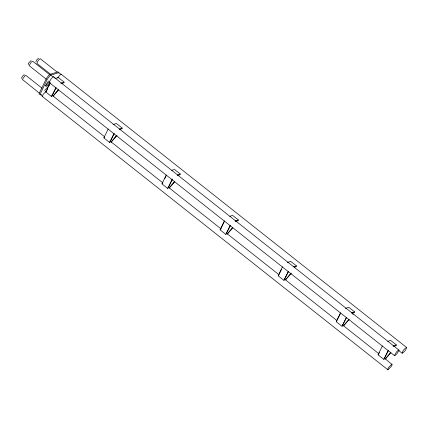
<?xml version="1.0" encoding="UTF-8"?>
<svg xmlns="http://www.w3.org/2000/svg" width="428" height="428" viewBox="0 0 428 428"><rect width="100%" height="100%" fill="white"/><g stroke="black" fill="none" stroke-linecap="round" stroke-linejoin="round"><path stroke-width="0.64" d="M35.824 61.878L36.813 59.802L38.702 58.171M398.452 350.345L402.122 353.25C402.534 350.842 404.465 348.606 406.6 347.472L61.252 74.29L58.663 72.969M406.6 347.472C406.183 349.879 404.251 352.116 402.122 353.25M394.37 355.55L396.638 351.757L398.318 350.174L399.062 350.163L396.793 353.951L395.114 355.534L394.37 355.55L49.022 82.363L51.29 78.575L52.97 76.992L53.714 76.981L399.062 350.163M56.105 87.804L51.59 96.562L45.78 91.972L50.071 83.053M46.582 90.934L47.727 88.553M51.59 96.562L55.881 87.649M114.196 133.755L109.68 142.519L103.87 137.923L108.161 129.01M109.68 142.519L113.971 133.6M172.286 179.707L167.771 188.47L161.961 183.874L166.251 174.961M164.764 178.674L166.192 175.705M167.771 188.47L172.345 178.958M230.376 225.658L225.861 234.421L220.051 229.825L224.342 220.912M220.853 228.787L224.572 221.062M225.861 234.421L230.152 225.508M282.432 266.863L278.141 275.776L283.951 280.372L288.467 271.609M278.66 275.332L281.517 269.389M283.951 280.372L288.242 271.459M346.557 317.56L342.042 326.323L336.231 321.728L340.522 312.815M340.463 313.558L336.231 321.728M342.042 326.323L346.332 317.41M388.383 350.644L383.868 359.408L378.058 354.812L382.348 345.899M379.433 352.586L378.058 354.812M383.868 359.408L388.153 350.495M57.625 77.907L60.102 74.895L61.252 74.29M55.49 78.463L58.342 77.554L64.152 82.149L63.66 82.861L61.375 83.594M113.008 124.596L116.432 123.505L122.242 128.1L121.75 128.812L119.466 129.545M171.671 170.365L174.522 169.456L180.332 174.052L179.84 174.768L177.556 175.496M229.761 216.317L232.613 215.407L238.423 220.003L237.931 220.72L235.646 221.447M287.279 262.455L290.703 261.358L296.513 265.954L296.021 266.671L294.304 267.216M345.369 308.406L348.793 307.309L354.603 311.905L354.111 312.622L351.827 313.35M387.768 341.309L390.62 340.394L396.43 344.989L395.932 345.706L393.653 346.434M44.64 90.613L49.439 85.102M58.566 89.516L53.093 96.091L58.583 89.789M110.215 141.277L111.184 142.043L116.657 135.467M111.184 142.043L117.095 135.253M174.747 181.419L169.258 187.721L168.29 186.956M169.274 187.994L174.763 181.691M232.837 227.37L227.364 233.945L226.396 233.18M227.364 233.945L232.853 227.643M291.366 273.112L285.455 279.896L290.928 273.321M349.034 319.545L343.545 325.847L349.018 319.272M384.403 358.166L385.371 358.932L390.839 352.362M385.371 358.932L390.86 352.635M45.78 91.972L46.299 91.528M103.87 137.923L104.389 137.479M161.961 183.874L162.48 183.43M220.051 229.825L220.57 229.381M46.577 90.886L43.346 94.165L42.302 96.086L42.597 96.648L387.945 369.829L391.176 366.555L392.219 364.635L384.59 358.268M391.925 364.073L388.694 367.347L387.65 369.268L387.945 369.829M60.728 83.241L64.152 82.149M119.391 129.01L122.242 128.1M177.481 174.961L180.332 174.052M234.999 221.094L238.423 220.003M293.661 266.863L296.513 265.954M351.752 312.82L354.603 311.905M393.006 346.086L396.43 344.989M31.169 60.744L30.693 60.755L28.558 63.2L28.157 64.2L28.633 64.195M51.141 75.596L53.714 76.981M57.106 72.027L40.366 58.786L39.451 59.262L38.033 60.803L36.813 63.36L50.937 74.536M352.271 313.66L353.239 314.43M50.108 75.044L32.849 61.386L32.261 61.397L30.923 62.654L29.131 65.655L46.39 79.314M110.199 141.005L111.168 141.77M284.47 278.858L285.439 279.623M342.56 324.809L343.529 325.574M384.381 357.894L385.35 358.659M51.82 95.032L104.748 136.901M109.991 141.047L162.918 182.916M168.156 187.063L221.089 228.932M226.326 233.073L278.73 274.53M284.497 279.088L336.9 320.545M342.668 325.103L378.823 353.71M41.992 88.152L25.776 75.328L24.615 76.216L22.384 79.448L39.355 93.138M54.463 77.452L55.233 78.324M40.655 94.433L42.597 96.648M24.337 75.071L24.15 74.713L23.208 75.435L21.4 78.051L21.587 78.41M50.322 82.625A5.751 1.198 -51.7 0 1 45.86 86.312A5.751 1.198 -51.7 0 1 48.557 80.999M49.391 81.892A5.751 1.198 -51.7 0 1 45.379 85.605M41.275 94.315A3.649 0.76 -51.7 0 1 40.312 93.807L47.091 79.704A3.649 0.76 -51.7 0 1 51.146 75.05L58.764 72.616A3.649 0.76 -51.7 0 1 59.118 72.803M39.462 94.165A3.649 0.76 -51.7 0 1 39.381 93.069L46.165 78.971A3.649 0.76 -51.7 0 1 50.22 74.312L57.839 71.883A3.649 0.76 -51.7 0 1 58.192 72.07"/></g></svg>
